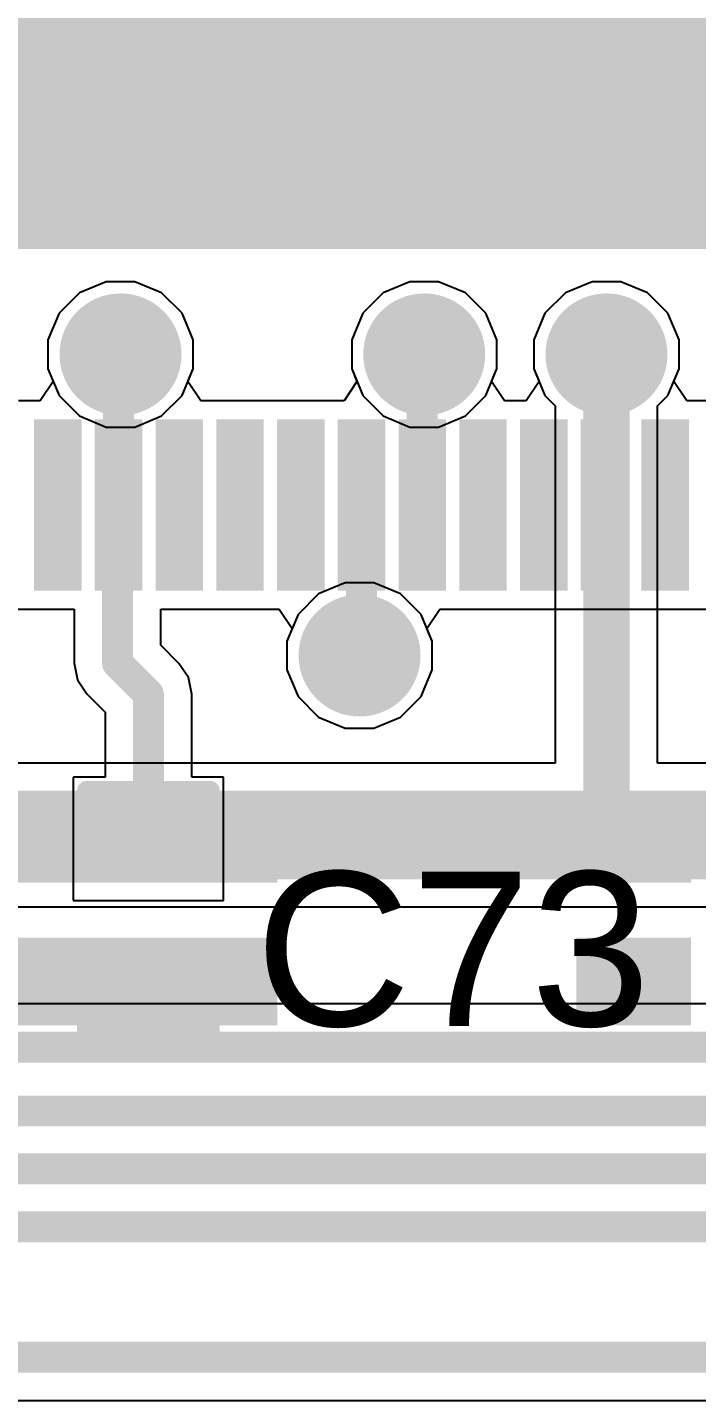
# Model space of a CAD drawing. Header units: millimetres. Extents: x -0.13 to 3.86, y -0.01 to 4.3.
# Drawn here: x 2.0776 to 2.2511, y 2.28 to 2.6357 of the extents above; entities that cross this region are included whole.
import ezdxf

# ---------------------------------------------------------------- set-up
doc = ezdxf.new("R2010")
doc.units = ezdxf.units.MM
doc.header["$MEASUREMENT"] = 0
for name, color, linetype in [('BottomLayer', 5, 'Continuous'), ('BottomPaste', 16, 'Continuous'), ('BottomSolder', 6, 'Continuous'), ('TopLayer', 1, 'Continuous'), ('TopOverlay', 2, 'Continuous'), ('TopPaste', 8, 'Continuous'), ('TopSolder', 216, 'Continuous'), ('ViaHoleLayer', 16, 'Continuous')]:
    doc.layers.add(name, color=color, linetype=linetype)
doc.styles.add('Arial', font='arial.ttf', dxfattribs={"height": 0.2})

# ---------------------------------------------------------------- blocks, each defined once
blk = doc.blocks.new('C___0402_B_25')
at = {"layer": 'BottomLayer'}
for points in [[(-0.0095, 0.0125), (-0.0095, -0.0125), (-0.0275, -0.0125), (-0.0275, 0.0125)], [(0.0275, 0.0125), (0.0275, -0.0125), (0.0095, -0.0125), (0.0095, 0.0125)]]:
    blk.add_hatch(color=5, dxfattribs=at).paths.add_polyline_path(points)
at = {"layer": 'BottomPaste'}
for points in [[(-0.0095, 0.0125), (-0.0095, -0.0125), (-0.0275, -0.0125), (-0.0275, 0.0125)], [(0.0275, 0.0125), (0.0275, -0.0125), (0.0095, -0.0125), (0.0095, 0.0125)]]:
    blk.add_hatch(color=16, dxfattribs=at).paths.add_polyline_path(points)
at = {"layer": 'BottomSolder'}
for points in [[(-0.00714, 0.01486), (-0.00714, -0.01486), (-0.02986, -0.01486), (-0.02986, 0.01486)], [(0.02986, 0.01486), (0.02986, -0.01486), (0.00714, -0.01486), (0.00714, 0.01486)]]:
    blk.add_hatch(color=6, dxfattribs=at).paths.add_polyline_path(points)
blk = doc.blocks.new('C___0402_B_26')
at = {"layer": 'BottomLayer'}
for points in [[(-0.0095, 0.0125), (-0.0095, -0.0125), (-0.0275, -0.0125), (-0.0275, 0.0125)], [(0.0275, 0.0125), (0.0275, -0.0125), (0.0095, -0.0125), (0.0095, 0.0125)]]:
    blk.add_hatch(color=5, dxfattribs=at).paths.add_polyline_path(points)
at = {"layer": 'BottomPaste'}
for points in [[(-0.0095, 0.0125), (-0.0095, -0.0125), (-0.0275, -0.0125), (-0.0275, 0.0125)], [(0.0275, 0.0125), (0.0275, -0.0125), (0.0095, -0.0125), (0.0095, 0.0125)]]:
    blk.add_hatch(color=16, dxfattribs=at).paths.add_polyline_path(points)
at = {"layer": 'BottomSolder'}
for points in [[(-0.00714, 0.01486), (-0.00714, -0.01486), (-0.02986, -0.01486), (-0.02986, 0.01486)], [(0.02986, 0.01486), (0.02986, -0.01486), (0.00714, -0.01486), (0.00714, 0.01486)]]:
    blk.add_hatch(color=6, dxfattribs=at).paths.add_polyline_path(points)
blk = doc.blocks.new('C___0402_B_27')
at = {"layer": 'BottomLayer'}
for points in [[(-0.0095, 0.0125), (-0.0095, -0.0125), (-0.0275, -0.0125), (-0.0275, 0.0125)], [(0.0275, 0.0125), (0.0275, -0.0125), (0.0095, -0.0125), (0.0095, 0.0125)]]:
    blk.add_hatch(color=5, dxfattribs=at).paths.add_polyline_path(points)
at = {"layer": 'BottomPaste'}
for points in [[(-0.0095, 0.0125), (-0.0095, -0.0125), (-0.0275, -0.0125), (-0.0275, 0.0125)], [(0.0275, 0.0125), (0.0275, -0.0125), (0.0095, -0.0125), (0.0095, 0.0125)]]:
    blk.add_hatch(color=16, dxfattribs=at).paths.add_polyline_path(points)
at = {"layer": 'BottomSolder'}
for points in [[(-0.00714, 0.01486), (-0.00714, -0.01486), (-0.02986, -0.01486), (-0.02986, 0.01486)], [(0.02986, 0.01486), (0.02986, -0.01486), (0.00714, -0.01486), (0.00714, 0.01486)]]:
    blk.add_hatch(color=6, dxfattribs=at).paths.add_polyline_path(points)
blk = doc.blocks.new('C___0402_39')
at = {"layer": 'TopLayer'}
for points in [[(-0.0275, -0.0125), (-0.0275, 0.0125), (-0.0095, 0.0125), (-0.0095, -0.0125)], [(0.0095, -0.0125), (0.0095, 0.0125), (0.0275, 0.0125), (0.0275, -0.0125)]]:
    blk.add_hatch(color=1, dxfattribs=at).paths.add_polyline_path(points)
at = {"layer": 'TopPaste'}
for points in [[(-0.0275, -0.0125), (-0.0275, 0.0125), (-0.0095, 0.0125), (-0.0095, -0.0125)], [(0.0095, -0.0125), (0.0095, 0.0125), (0.0275, 0.0125), (0.0275, -0.0125)]]:
    blk.add_hatch(color=8, dxfattribs=at).paths.add_polyline_path(points)
at = {"layer": 'TopSolder'}
for points in [[(-0.02986, -0.01486), (-0.02986, 0.01486), (-0.00714, 0.01486), (-0.00714, -0.01486)], [(0.00714, -0.01486), (0.00714, 0.01486), (0.02986, 0.01486), (0.02986, -0.01486)]]:
    blk.add_hatch(color=216, dxfattribs=at).paths.add_polyline_path(points)
at = {"layer": 'TopOverlay', "const_width": 0.005}
for points in [[(-0.011, 0.016), (-0.031, 0.016)], [(-0.031, -0.016), (-0.031, 0.016)], [(0.031, 0.016), (0.011, 0.016)], [(0.031, -0.016), (0.031, 0.016)], [(-0.011, -0.016), (-0.031, -0.016)], [(0.031, -0.016), (0.011, -0.016)]]:
    blk.add_lwpolyline(points, dxfattribs=at)
at = {"layer": 'TopOverlay', "const_width": 0.0025}
for points in [[(-0.03225, 0.016, 1), (-0.02975, 0.016, 1)], [(-0.03225, 0.016, 1), (-0.02975, 0.016, 1)], [(-0.01225, 0.016, 1), (-0.00975, 0.016, 1)], [(0.00975, 0.016, 1), (0.01225, 0.016, 1)], [(0.02975, 0.016, 1), (0.03225, 0.016, 1)], [(0.02975, 0.016, 1), (0.03225, 0.016, 1)], [(-0.03225, -0.016, 1), (-0.02975, -0.016, 1)], [(-0.03225, -0.016, 1), (-0.02975, -0.016, 1)], [(-0.01225, -0.016, 1), (-0.00975, -0.016, 1)], [(0.00975, -0.016, 1), (0.01225, -0.016, 1)], [(0.02975, -0.016, 1), (0.03225, -0.016, 1)], [(0.02975, -0.016, 1), (0.03225, -0.016, 1)]]:
    blk.add_lwpolyline(points, format="xyb", close=True, dxfattribs=at)
blk = doc.blocks.new('100_VQFN__12_12__100')
at = {"layer": 'TopLayer'}
for points in [[(-0.1595, 0.1595), (0.1595, 0.1595), (0.1595, -0.1595), (-0.1595, -0.1595)], [(-0.09049, -0.248), (-0.09849, -0.248), (-0.09849, -0.208), (-0.09049, -0.208)], [(-0.07474, -0.248), (-0.08274, -0.248), (-0.08274, -0.208), (-0.07474, -0.208)], [(-0.05899, -0.248), (-0.06699, -0.248), (-0.06699, -0.208), (-0.05899, -0.208)], [(-0.04324, -0.248), (-0.05124, -0.248), (-0.05124, -0.208), (-0.04324, -0.208)], [(-0.0275, -0.248), (-0.0355, -0.248), (-0.0355, -0.208), (-0.0275, -0.208)], [(-0.01175, -0.248), (-0.01975, -0.248), (-0.01975, -0.208), (-0.01175, -0.208)], [(0.004, -0.248), (-0.004, -0.248), (-0.004, -0.208), (0.004, -0.208)], [(0.01975, -0.248), (0.01175, -0.248), (0.01175, -0.208), (0.01975, -0.208)], [(0.0355, -0.248), (0.0275, -0.248), (0.0275, -0.208), (0.0355, -0.208)], [(0.05124, -0.248), (0.04324, -0.248), (0.04324, -0.208), (0.05124, -0.208)], [(0.06699, -0.248), (0.05899, -0.248), (0.05899, -0.208), (0.06699, -0.208)]]:
    blk.add_hatch(color=1, dxfattribs=at).paths.add_polyline_path(points)
at = {"layer": 'TopPaste'}
for points in [[(-0.1595, 0.1595), (0.1595, 0.1595), (0.1595, -0.1595), (-0.1595, -0.1595)], [(-0.09049, -0.248), (-0.09849, -0.248), (-0.09849, -0.208), (-0.09049, -0.208)], [(-0.07474, -0.248), (-0.08274, -0.248), (-0.08274, -0.208), (-0.07474, -0.208)], [(-0.05899, -0.248), (-0.06699, -0.248), (-0.06699, -0.208), (-0.05899, -0.208)], [(-0.04324, -0.248), (-0.05124, -0.248), (-0.05124, -0.208), (-0.04324, -0.208)], [(-0.0275, -0.248), (-0.0355, -0.248), (-0.0355, -0.208), (-0.0275, -0.208)], [(-0.01175, -0.248), (-0.01975, -0.248), (-0.01975, -0.208), (-0.01175, -0.208)], [(0.004, -0.248), (-0.004, -0.248), (-0.004, -0.208), (0.004, -0.208)], [(0.01975, -0.248), (0.01175, -0.248), (0.01175, -0.208), (0.01975, -0.208)], [(0.0355, -0.248), (0.0275, -0.248), (0.0275, -0.208), (0.0355, -0.208)], [(0.05124, -0.248), (0.04324, -0.248), (0.04324, -0.208), (0.05124, -0.208)], [(0.06699, -0.248), (0.05899, -0.248), (0.05899, -0.208), (0.06699, -0.208)]]:
    blk.add_hatch(color=8, dxfattribs=at).paths.add_polyline_path(points)
at = {"layer": 'TopSolder'}
for points in [[(-0.16166, 0.16167), (0.16167, 0.16167), (0.16167, -0.16167), (-0.16166, -0.16167)], [(-0.08832, -0.25017), (-0.10065, -0.25017), (-0.10065, -0.20583), (-0.08832, -0.20583)], [(-0.07258, -0.25017), (-0.08491, -0.25017), (-0.08491, -0.20583), (-0.07258, -0.20583)], [(-0.05683, -0.25017), (-0.06916, -0.25017), (-0.06916, -0.20583), (-0.05683, -0.20583)], [(-0.04108, -0.25017), (-0.05341, -0.25017), (-0.05341, -0.20583), (-0.04108, -0.20583)], [(-0.02533, -0.25017), (-0.03766, -0.25017), (-0.03766, -0.20583), (-0.02533, -0.20583)], [(-0.00958, -0.25017), (-0.02191, -0.25017), (-0.02191, -0.20583), (-0.00958, -0.20583)], [(0.00617, -0.25017), (-0.00616, -0.25017), (-0.00616, -0.20583), (0.00617, -0.20583)], [(0.02191, -0.25017), (0.00958, -0.25017), (0.00958, -0.20583), (0.02191, -0.20583)], [(0.03766, -0.25017), (0.02533, -0.25017), (0.02533, -0.20583), (0.03766, -0.20583)], [(0.05341, -0.25017), (0.04108, -0.25017), (0.04108, -0.20583), (0.05341, -0.20583)], [(0.06916, -0.25017), (0.05683, -0.25017), (0.05683, -0.20583), (0.06916, -0.20583)]]:
    blk.add_hatch(color=216, dxfattribs=at).paths.add_polyline_path(points)

msp = doc.modelspace()

# ---------------------------------------------------------------- hatches: boundary and pattern name
at = {"layer": 'BottomLayer'}
h = msp.add_hatch(color=5, dxfattribs=at)
edge = h.paths.add_edge_path()
edge.add_arc((2.10177, 2.551), 0.01181, 0, 360)
h = msp.add_hatch(color=5, dxfattribs=at)
edge = h.paths.add_edge_path()
edge.add_arc((2.18051, 2.551), 0.01181, 0, 360)
h = msp.add_hatch(color=5, dxfattribs=at)
edge = h.paths.add_edge_path()
edge.add_arc((2.22776, 2.551), 0.01181, 0, 360)
h = msp.add_hatch(color=5, dxfattribs=at)
edge = h.paths.add_edge_path()
edge.add_arc((2.16374, 2.473), 0.01181, 0, 360)
msp.add_hatch(color=5, dxfattribs=at).paths.add_polyline_path([(2.2942, 2.438), (2.073, 2.438), (2.073, 2.415), (2.2942, 2.415)])
at = {"layer": 'BottomSolder'}
h = msp.add_hatch(color=6, dxfattribs=at)
edge = h.paths.add_edge_path()
edge.add_arc((2.10177, 2.551), 0.01581, 0, 360)
h = msp.add_hatch(color=6, dxfattribs=at)
edge = h.paths.add_edge_path()
edge.add_arc((2.18051, 2.551), 0.01581, 0, 360)
h = msp.add_hatch(color=6, dxfattribs=at)
edge = h.paths.add_edge_path()
edge.add_arc((2.22776, 2.551), 0.01581, 0, 360)
h = msp.add_hatch(color=6, dxfattribs=at)
edge = h.paths.add_edge_path()
edge.add_arc((2.16374, 2.473), 0.01581, 0, 360)
at = {"layer": 'TopLayer'}
h = msp.add_hatch(color=1, dxfattribs=at)
edge = h.paths.add_edge_path()
edge.add_arc((2.10177, 2.551), 0.01181, 0, 360)
h = msp.add_hatch(color=1, dxfattribs=at)
edge = h.paths.add_edge_path()
edge.add_arc((2.18051, 2.551), 0.01181, 0, 360)
h = msp.add_hatch(color=1, dxfattribs=at)
edge = h.paths.add_edge_path()
edge.add_arc((2.22776, 2.551), 0.01181, 0, 360)
h = msp.add_hatch(color=1, dxfattribs=at)
edge = h.paths.add_edge_path()
edge.add_arc((2.16374, 2.473), 0.01181, 0, 360)
at = {"layer": 'ViaHoleLayer'}
h = msp.add_hatch(color=16, dxfattribs=at)
edge = h.paths.add_edge_path()
edge.add_arc((2.10177, 2.551), 0.00591, 0, 360)
h = msp.add_hatch(color=16, dxfattribs=at)
edge = h.paths.add_edge_path()
edge.add_arc((2.18051, 2.551), 0.00591, 0, 360)
h = msp.add_hatch(color=16, dxfattribs=at)
edge = h.paths.add_edge_path()
edge.add_arc((2.22776, 2.551), 0.00591, 0, 360)
h = msp.add_hatch(color=16, dxfattribs=at)
edge = h.paths.add_edge_path()
edge.add_arc((2.16374, 2.473), 0.00591, 0, 360)

# ---------------------------------------------------------------- linework, layer by layer
at = {"layer": 'BottomLayer'}
for p, q in [((2.09803, 2.56981), (2.09111, 2.56695)), ((2.10551, 2.56981), (2.09803, 2.56981)), ((2.11243, 2.56695), (2.10551, 2.56981)), ((2.17677, 2.56981), (2.16986, 2.56695)), ((2.18425, 2.56981), (2.17677, 2.56981)), ((2.19117, 2.56695), (2.18425, 2.56981)), ((2.22401, 2.56981), (2.2171, 2.56695)), ((2.2315, 2.56981), (2.22401, 2.56981)), ((2.23841, 2.56695), (2.2315, 2.56981)), ((2.09111, 2.56695), (2.08582, 2.56166)), ((2.11772, 2.56166), (2.11243, 2.56695)), ((2.16986, 2.56695), (2.16456, 2.56166)), ((2.19646, 2.56166), (2.19117, 2.56695)), ((2.2171, 2.56695), (2.21181, 2.56166)), ((2.2437, 2.56166), (2.23841, 2.56695)), ((2.08582, 2.56166), (2.08296, 2.55474)), ((2.12058, 2.55474), (2.11772, 2.56166)), ((2.16456, 2.56166), (2.1617, 2.55474)), ((2.19932, 2.55474), (2.19646, 2.56166)), ((2.21181, 2.56166), (2.20894, 2.55474)), ((2.24657, 2.55474), (2.2437, 2.56166)), ((2.08296, 2.55474), (2.08296, 2.54726)), ((2.12058, 2.54726), (2.12058, 2.55474)), ((2.1617, 2.55474), (2.1617, 2.54726)), ((2.19932, 2.54726), (2.19932, 2.55474)), ((2.20894, 2.55474), (2.20894, 2.54726)), ((2.24657, 2.54726), (2.24657, 2.55474)), ((2.08296, 2.54726), (2.08582, 2.54034)), ((2.11772, 2.54034), (2.12058, 2.54726)), ((2.1617, 2.54726), (2.16456, 2.54034)), ((2.19646, 2.54034), (2.19932, 2.54726)), ((2.20894, 2.54726), (2.21181, 2.54034)), ((2.2437, 2.54034), (2.24657, 2.54726)), ((2.08582, 2.54034), (2.09111, 2.53505)), ((2.11243, 2.53505), (2.11772, 2.54034)), ((2.16456, 2.54034), (2.16986, 2.53505)), ((2.19117, 2.53505), (2.19646, 2.54034)), ((2.21181, 2.54034), (2.2145, 2.53765)), ((2.24101, 2.53765), (2.2437, 2.54034)), ((2.2145, 2.53765), (2.2145, 2.44514)), ((2.24101, 2.44514), (2.24101, 2.53765)), ((2.09111, 2.53505), (2.09803, 2.53219)), ((2.10551, 2.53219), (2.11243, 2.53505)), ((2.16986, 2.53505), (2.17677, 2.53219)), ((2.18425, 2.53219), (2.19117, 2.53505)), ((2.09803, 2.53219), (2.10551, 2.53219)), ((2.17677, 2.53219), (2.18425, 2.53219)), ((2.16, 2.49181), (2.15309, 2.48895)), ((2.16748, 2.49181), (2.16, 2.49181)), ((2.1744, 2.48895), (2.16748, 2.49181)), ((2.15309, 2.48895), (2.14779, 2.48366)), ((2.17969, 2.48366), (2.1744, 2.48895)), ((2.14779, 2.48366), (2.14493, 2.47674)), ((2.18255, 2.47674), (2.17969, 2.48366)), ((2.14493, 2.47674), (2.14493, 2.46926)), ((2.18255, 2.46926), (2.18255, 2.47674)), ((2.14493, 2.46926), (2.14779, 2.46234)), ((2.17969, 2.46234), (2.18255, 2.46926)), ((2.14779, 2.46234), (2.15309, 2.45705)), ((2.1744, 2.45705), (2.17969, 2.46234)), ((2.15309, 2.45705), (2.16, 2.45419)), ((2.16748, 2.45419), (2.1744, 2.45705)), ((2.16, 2.45419), (2.16748, 2.45419)), ((2.2145, 2.44514), (2.073, 2.44514)), ((2.2942, 2.44514), (2.24101, 2.44514)), ((2.073, 2.40786), (2.2942, 2.40786)), ((2.49869, 2.38272), (1.94514, 2.38272)), ((1.89281, 2.27997), (3.38676, 2.27997))]:
    msp.add_line(p, q, dxfattribs=at)
for points, const_width in [([(2.22776, 2.43254), (2.22776, 2.551)], 0.012), ([(2.22776, 2.43254), (2.23479, 2.4255)], 0.008), ([(1.9405, 2.3715), (2.50334, 2.3715)], 0.008), ([(1.935, 2.355), (2.91, 2.355)], 0.008), ([(1.89079, 2.34), (2.91621, 2.34)], 0.008), ([(1.88457, 2.325), (2.92243, 2.325)], 0.008), ([(1.89281, 2.29119), (3.39141, 2.29119)], 0.008)]:
    msp.add_lwpolyline(points, dxfattribs=dict(at, const_width=const_width))
for points, const_width in [([(2.22476, 2.551, 1), (2.23076, 2.551, 1)], 0.006), ([(2.22476, 2.43254, 1), (2.23076, 2.43254, 1)], 0.006), ([(2.22576, 2.43254, 1), (2.22976, 2.43254, 1)], 0.004), ([(2.23279, 2.4255, 1), (2.23679, 2.4255, 1)], 0.004)]:
    msp.add_lwpolyline(points, format="xyb", close=True, dxfattribs=dict(at, const_width=const_width))
at = {"layer": 'TopLayer'}
for p, q in [((2.09803, 2.56981), (2.09111, 2.56695)), ((2.10551, 2.56981), (2.09803, 2.56981)), ((2.11243, 2.56695), (2.10551, 2.56981)), ((2.17677, 2.56981), (2.16986, 2.56695)), ((2.18425, 2.56981), (2.17677, 2.56981)), ((2.19117, 2.56695), (2.18425, 2.56981)), ((2.22401, 2.56981), (2.2171, 2.56695)), ((2.2315, 2.56981), (2.22401, 2.56981)), ((2.23841, 2.56695), (2.2315, 2.56981)), ((2.09111, 2.56695), (2.08582, 2.56166)), ((2.11772, 2.56166), (2.11243, 2.56695)), ((2.16986, 2.56695), (2.16456, 2.56166)), ((2.19646, 2.56166), (2.19117, 2.56695)), ((2.2171, 2.56695), (2.21181, 2.56166)), ((2.2437, 2.56166), (2.23841, 2.56695)), ((2.08582, 2.56166), (2.08296, 2.55474)), ((2.12058, 2.55474), (2.11772, 2.56166)), ((2.16456, 2.56166), (2.1617, 2.55474)), ((2.19932, 2.55474), (2.19646, 2.56166)), ((2.21181, 2.56166), (2.20894, 2.55474)), ((2.24657, 2.55474), (2.2437, 2.56166)), ((2.08296, 2.55474), (2.08296, 2.54726)), ((2.12058, 2.54726), (2.12058, 2.55474)), ((2.1617, 2.55474), (2.1617, 2.54726)), ((2.19932, 2.54726), (2.19932, 2.55474)), ((2.20894, 2.55474), (2.20894, 2.54726)), ((2.24657, 2.54726), (2.24657, 2.55474)), ((2.08296, 2.54726), (2.08431, 2.544)), ((2.11923, 2.544), (2.12058, 2.54726)), ((2.1617, 2.54726), (2.16305, 2.544)), ((2.19797, 2.544), (2.19932, 2.54726)), ((2.20894, 2.54726), (2.21029, 2.544)), ((2.24522, 2.544), (2.24657, 2.54726)), ((2.08431, 2.544), (2.08097, 2.539)), ((2.12257, 2.539), (2.11923, 2.544)), ((2.16305, 2.544), (2.15971, 2.539)), ((2.20131, 2.539), (2.19797, 2.544)), ((2.21029, 2.544), (2.20695, 2.539)), ((2.24856, 2.539), (2.24522, 2.544)), ((2.08097, 2.539), (2.07533, 2.539)), ((2.15971, 2.539), (2.12257, 2.539)), ((2.20695, 2.539), (2.20131, 2.539)), ((2.2542, 2.539), (2.24856, 2.539)), ((2.05856, 2.485), (2.08978, 2.485)), ((2.08978, 2.485), (2.08978, 2.471)), ((2.11222, 2.47565), (2.11222, 2.485)), ((2.11222, 2.485), (2.14294, 2.485)), ((2.14294, 2.485), (2.14628, 2.48)), ((2.1812, 2.48), (2.18454, 2.485)), ((2.18454, 2.485), (2.37998, 2.485)), ((2.14628, 2.48), (2.14493, 2.47674)), ((2.18255, 2.47674), (2.1812, 2.48)), ((2.14493, 2.47674), (2.14493, 2.46926)), ((2.18255, 2.46926), (2.18255, 2.47674)), ((2.11693, 2.47093), (2.11222, 2.47565)), ((2.08978, 2.471), (2.08978, 2.471)), ((2.08978, 2.471), (2.09064, 2.46671)), ((2.11936, 2.46729), (2.11693, 2.47093)), ((2.11693, 2.47093), (2.11693, 2.47093)), ((2.14493, 2.46926), (2.14779, 2.46234)), ((2.17969, 2.46234), (2.18255, 2.46926)), ((2.09064, 2.46671), (2.09307, 2.46307)), ((2.12022, 2.463), (2.11936, 2.46729)), ((2.09307, 2.46307), (2.09779, 2.45835)), ((2.12022, 2.4415), (2.12022, 2.463)), ((2.12022, 2.463), (2.12022, 2.463)), ((2.14779, 2.46234), (2.15309, 2.45705)), ((2.1744, 2.45705), (2.17969, 2.46234)), ((2.09779, 2.45835), (2.09779, 2.4415)), ((2.15309, 2.45705), (2.16, 2.45419)), ((2.16748, 2.45419), (2.1744, 2.45705)), ((2.16, 2.45419), (2.16748, 2.45419)), ((2.09779, 2.4415), (2.0895, 2.4415)), ((2.0895, 2.4415), (2.0895, 2.4095)), ((2.1285, 2.4415), (2.12022, 2.4415)), ((2.1285, 2.4095), (2.1285, 2.4415)), ((2.0895, 2.4095), (2.1285, 2.4095))]:
    msp.add_line(p, q, dxfattribs=at)
at = {"layer": 'TopLayer', "const_width": 0.008}
for points in [[(2.10126, 2.512), (2.10126, 2.55049)], [(2.18, 2.512), (2.18, 2.55049)], [(2.22724, 2.512), (2.22724, 2.55049)], [(2.101, 2.51174), (2.10126, 2.512)], [(2.101, 2.471), (2.101, 2.51174)], [(2.16425, 2.47351), (2.16425, 2.512)], [(2.101, 2.471), (2.109, 2.463)], [(2.109, 2.4255), (2.109, 2.463)]]:
    msp.add_lwpolyline(points, dxfattribs=at)
at = {"layer": 'TopLayer', "const_width": 0.004}
for points in [[(2.09926, 2.55049, 1), (2.10326, 2.55049, 1)], [(2.178, 2.55049, 1), (2.182, 2.55049, 1)], [(2.22524, 2.55049, 1), (2.22924, 2.55049, 1)], [(2.099, 2.51174, 1), (2.103, 2.51174, 1)], [(2.099, 2.51174, 1), (2.103, 2.51174, 1)], [(2.09926, 2.512, 1), (2.10326, 2.512, 1)], [(2.09926, 2.512, 1), (2.10326, 2.512, 1)], [(2.16225, 2.512, 1), (2.16625, 2.512, 1)], [(2.178, 2.512, 1), (2.182, 2.512, 1)], [(2.22524, 2.512, 1), (2.22924, 2.512, 1)], [(2.16225, 2.47351, 1), (2.16625, 2.47351, 1)], [(2.099, 2.471, 1), (2.103, 2.471, 1)], [(2.099, 2.471, 1), (2.103, 2.471, 1)], [(2.107, 2.463, 1), (2.111, 2.463, 1)], [(2.107, 2.463, 1), (2.111, 2.463, 1)], [(2.107, 2.4255, 1), (2.111, 2.4255, 1)]]:
    msp.add_lwpolyline(points, format="xyb", close=True, dxfattribs=at)

# ---------------------------------------------------------------- block references
msp.add_blockref('100_VQFN__12_12__100', (2.18, 2.74))
at = {"rotation": 270}
for name, p in [('C___0402_39', (2.109, 2.407)), ('C___0402_B_25', (2.088, 2.407)), ('C___0402_B_26', (2.12758, 2.407)), ('C___0402_B_27', (2.2348, 2.407))]:
    msp.add_blockref(name, p, dxfattribs=at)

# ---------------------------------------------------------------- texts
at = {"layer": 'TopOverlay', "style": 'Arial'}
msp.add_text('C73', height=0.04, dxfattribs=at).set_placement((2.13668, 2.37701))

doc.saveas('drawing.dxf')
